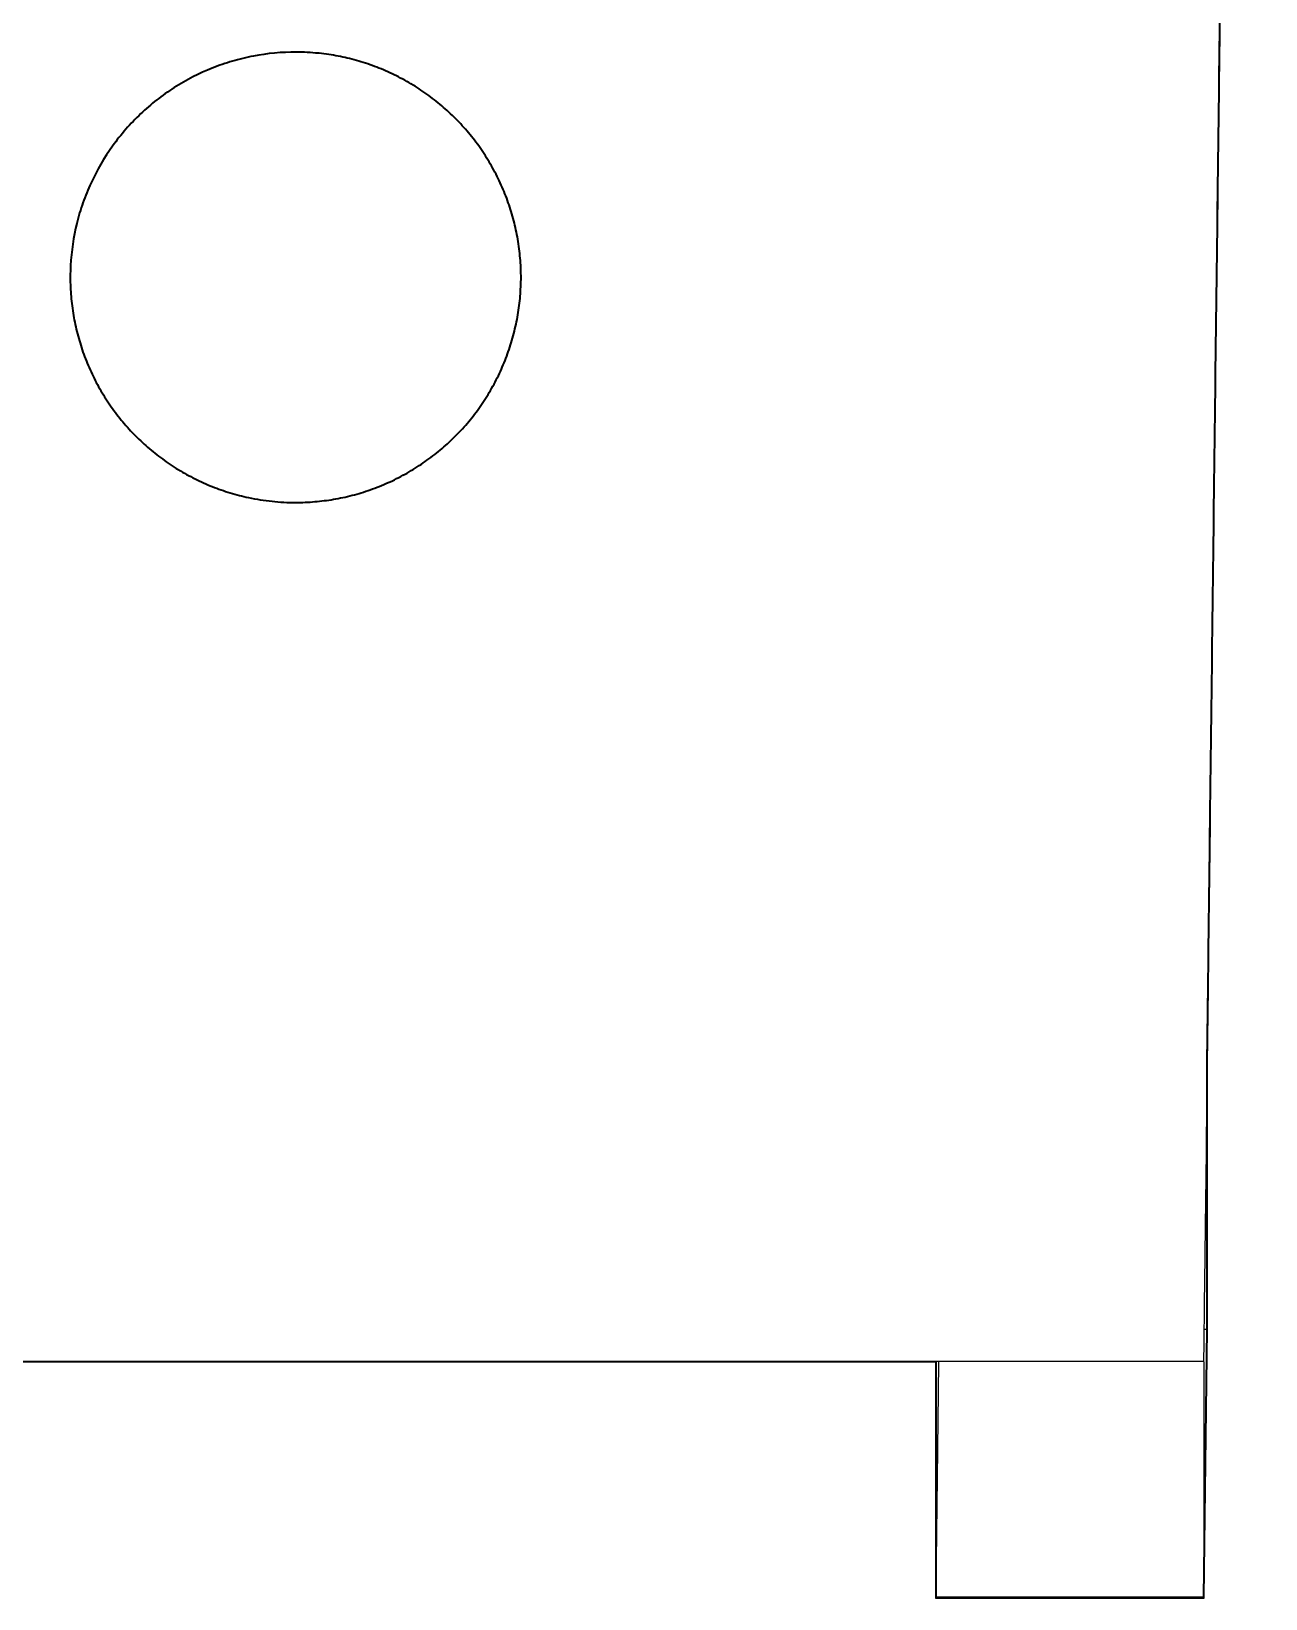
# Model space of a CAD drawing. Header units: millimetres. Extents: x 0 to 2526, y -1017 to 790.
# Drawn here: x 1151.9 to 1253.2, y -1016.7 to -888.1 of the extents above; entities that cross this region are included whole.
import ezdxf

# ---------------------------------------------------------------- set-up
doc = ezdxf.new("R2010")
doc.units = ezdxf.units.MM
doc.layers.add('Blocks', color=7, linetype='Continuous')
doc.layers.add('Blocks$Inner', color=7, linetype='Continuous', lineweight=25, true_color=0x007f00)
doc.layers.add('Blocks$Outline', color=7, linetype='Continuous', lineweight=35, true_color=0xff3f3f)

# ---------------------------------------------------------------- blocks, each defined once
blk = doc.blocks.new('Balcony Dining Bench w Arm Top')
at = {"layer": 'Blocks$Inner'}
blk.add_line((540.06, 386.29), (540.06, 386.23), dxfattribs=at)
for points, knots in [([(229.73, 463.99), (229.8, 463.98), (229.88, 463.98), (229.96, 463.98), (230.21, 463.98), (230.49, 463.98), (230.78, 463.97), (231.08, 463.97), (231.39, 463.96), (231.73, 463.96), (232.06, 463.96), (232.42, 463.95), (232.78, 463.95), (233.15, 463.94), (233.53, 463.94), (233.93, 463.93), (234.32, 463.93), (234.73, 463.92), (235.15, 463.92), (235.57, 463.91), (236, 463.91), (236.43, 463.9), (236.87, 463.9), (237.31, 463.89), (237.76, 463.89), (238.21, 463.88), (238.66, 463.88), (239.11, 463.87), (241.86, 463.84), (244.6, 463.8), (247.35, 463.77), (250.1, 463.74), (252.85, 463.7), (255.6, 463.67), (261.09, 463.6), (266.59, 463.53), (272.09, 463.47), (283.08, 463.33), (294.07, 463.2), (305.06, 463.06), (316.06, 462.93), (327.05, 462.8), (338.04, 462.66), (349.03, 462.53), (360.03, 462.39), (371.02, 462.26), (382.01, 462.13), (393, 461.99), (404, 461.86), (414.99, 461.72), (425.98, 461.59), (436.97, 461.45), (447.97, 461.32), (458.96, 461.19), (469.95, 461.05), (480.94, 460.92), (491.94, 460.78), (502.93, 460.65), (513.92, 460.52), (524.91, 460.38), (535.91, 460.25), (546.9, 460.11), (557.89, 459.98), (568.88, 459.84), (579.88, 459.71), (590.87, 459.58), (601.86, 459.44), (612.85, 459.31), (623.85, 459.17), (634.84, 459.04), (635.3, 459.03), (635.86, 459.03), (636.33, 459.02), (636.82, 459.02), (637.31, 459.01), (637.79, 459), (638.28, 459), (638.75, 458.99), (639.22, 458.99), (639.68, 458.98), (640.14, 458.97), (640.57, 458.97), (641.01, 458.96), (641.44, 458.96), (641.84, 458.95), (642.25, 458.95), (642.63, 458.94), (643, 458.94), (643.36, 458.94), (643.71, 458.93), (644.02, 458.93), (644.34, 458.92), (644.63, 458.92), (644.9, 458.92), (645.17, 458.91), (645.41, 458.91), (645.62, 458.91), (645.83, 458.91), (646.01, 458.9), (646.16, 458.9), (646.31, 458.9), (646.43, 458.9), (646.52, 458.9), (646.6, 458.9), (646.66, 458.9), (646.68, 458.9)], [19.738193, 19.738193, 19.738193, 19.738193, 20.156434, 20.156434, 20.156434, 21.511312, 21.511312, 21.511312, 22.867335, 22.867335, 22.867335, 24.223359, 24.223359, 24.223359, 25.578236, 25.578236, 25.578236, 26.934317, 26.934317, 26.934317, 28.290368, 28.290368, 28.290368, 29.645175, 29.645175, 29.645175, 31.001115, 31.001115, 31.001115, 39.250155, 39.250155, 39.250155, 47.499195, 47.499195, 47.499195, 63.997274, 63.997274, 63.997274, 96.993431, 96.993431, 96.993431, 129.989588, 129.989588, 129.989588, 162.985744, 162.985744, 162.985744, 195.9819, 195.9819, 195.9819, 228.978056, 228.978056, 228.978056, 261.974212, 261.974212, 261.974212, 294.970368, 294.970368, 294.970368, 327.966524, 327.966524, 327.966524, 360.962681, 360.962681, 360.962681, 393.958838, 393.958838, 393.958838, 426.954997, 426.954997, 426.954997, 428.445021, 428.445021, 428.445021, 429.93366, 429.93366, 429.93366, 431.4239, 431.4239, 431.4239, 432.914168, 432.914168, 432.914168, 434.402865, 434.402865, 434.402865, 435.893082, 435.893082, 435.893082, 437.3833, 437.3833, 437.3833, 438.871997, 438.871997, 438.871997, 440.362266, 440.362266, 440.362266, 441.852507, 441.852507, 441.852507, 443.341146, 443.341146, 443.341146, 444.831308, 444.831308, 444.831308, 444.831308]), ([(647.44, 458.92), (647.29, 458.92), (647.15, 458.92), (647.02, 458.92), (646.91, 458.92), (646.8, 458.92), (646.7, 458.92)], [-31.102037, -31.102037, -31.102037, -31.102037, -30.5, -30.5, -30.5, -30.004939, -30.004939, -30.004939, -30.004939]), ([(558.44, 402.86), (558.24, 402.86), (558.05, 402.86), (557.59, 402.84), (557.33, 402.83), (556.82, 402.79), (556.55, 402.76), (556.04, 402.7), (555.77, 402.67), (555.26, 402.59), (555, 402.54), (554.49, 402.43), (554.24, 402.38), (553.74, 402.25), (553.49, 402.18), (552.99, 402.04), (552.75, 401.96), (552.26, 401.79), (552.01, 401.71), (551.53, 401.52), (551.29, 401.42), (550.81, 401.21), (550.57, 401.1), (550.1, 400.87), (549.87, 400.75), (549.41, 400.5), (549.18, 400.37), (548.74, 400.11), (548.52, 399.97), (548.09, 399.69), (547.87, 399.54), (547.45, 399.24), (547.25, 399.08), (546.84, 398.76), (546.64, 398.6), (546.24, 398.26), (546.05, 398.09), (545.67, 397.73), (545.48, 397.55), (545.11, 397.18), (544.93, 396.98), (544.58, 396.6), (544.41, 396.4), (544.08, 396.01), (543.92, 395.8), (543.6, 395.39), (543.45, 395.18), (543.15, 394.76), (543.01, 394.54), (542.73, 394.11), (542.59, 393.88), (542.34, 393.44), (542.21, 393.21), (541.97, 392.75), (541.85, 392.51), (541.63, 392.04), (541.52, 391.8), (541.32, 391.32), (541.22, 391.07), (541.04, 390.59), (540.95, 390.34), (540.79, 389.85), (540.72, 389.6), (540.58, 389.11), (540.51, 388.85), (540.39, 388.35), (540.34, 388.1), (540.24, 387.59), (540.2, 387.33), (540.12, 386.82), (540.09, 386.55), (540.06, 386.29)], [89.168215, 89.168215, 89.168215, 89.168215, 89.753386, 89.753386, 90.533613, 90.533613, 91.313841, 91.313841, 92.094065, 92.094065, 92.874289, 92.874289, 93.654513, 93.654513, 94.434737, 94.434737, 95.214961, 95.214961, 95.995185, 95.995185, 96.775409, 96.775409, 97.555633, 97.555633, 98.335861, 98.335861, 99.11609, 99.11609, 99.896318, 99.896318, 100.676547, 100.676547, 101.456775, 101.456775, 102.237004, 102.237004, 103.017233, 103.017233, 103.797461, 103.797461, 104.577714, 104.577714, 105.357966, 105.357966, 106.138219, 106.138219, 106.918471, 106.918471, 107.698724, 107.698724, 108.478976, 108.478976, 109.259229, 109.259229, 110.039481, 110.039481, 110.819769, 110.819769, 111.600057, 111.600057, 112.380344, 112.380344, 113.160632, 113.160632, 113.94092, 113.94092, 114.721208, 114.721208, 115.501496, 115.501496, 116.281783, 116.281783, 116.281783, 116.281783]), ([(576.83, 382.42), (576.86, 382.74), (576.89, 383.07), (576.91, 383.39), (576.92, 383.72), (576.93, 384.05), (576.93, 384.37), (576.93, 384.63), (576.93, 384.9), (576.91, 385.15), (576.9, 385.41), (576.89, 385.68), (576.86, 385.93), (576.84, 386.19), (576.81, 386.45), (576.78, 386.71), (576.75, 386.96), (576.71, 387.22), (576.67, 387.48), (576.62, 387.73), (576.57, 387.99), (576.52, 388.24), (576.47, 388.49), (576.41, 388.75), (576.34, 389), (576.28, 389.25), (576.2, 389.5), (576.13, 389.75), (576.05, 390), (575.97, 390.25), (575.89, 390.49), (575.8, 390.74), (575.71, 390.99), (575.61, 391.23), (575.51, 391.47), (575.41, 391.71), (575.3, 391.95), (575.2, 392.18), (575.09, 392.42), (574.97, 392.65), (574.85, 392.88), (574.73, 393.11), (574.61, 393.34), (574.48, 393.56), (574.35, 393.79), (574.22, 394.01), (574.08, 394.23), (573.94, 394.45), (573.8, 394.66), (573.65, 394.88), (573.5, 395.09), (573.35, 395.3), (573.2, 395.51), (573.03, 395.72), (572.87, 395.93), (572.71, 396.13), (572.54, 396.33), (572.37, 396.53), (572.2, 396.72), (572.02, 396.92), (571.84, 397.11), (571.66, 397.29), (571.48, 397.48), (571.3, 397.66), (571.11, 397.84), (570.92, 398.01), (570.73, 398.19), (570.53, 398.36), (570.34, 398.53), (570.14, 398.69), (569.94, 398.85), (569.73, 399.01), (569.52, 399.17), (569.32, 399.32), (569.1, 399.48), (568.89, 399.62), (568.68, 399.77), (568.45, 399.92), (568.23, 400.05), (568.01, 400.19), (567.78, 400.33), (567.56, 400.45), (567.33, 400.58), (567.1, 400.71), (566.87, 400.83), (566.64, 400.94), (566.41, 401.06), (566.17, 401.17), (565.94, 401.27), (565.7, 401.38), (565.46, 401.48), (565.22, 401.57), (564.98, 401.67), (564.74, 401.75), (564.49, 401.84), (564.25, 401.93), (564, 402), (563.75, 402.08), (563.5, 402.16), (563.25, 402.22), (563, 402.29), (562.74, 402.35), (562.49, 402.41), (562.24, 402.47), (561.98, 402.52), (561.72, 402.57), (561.47, 402.61), (561.21, 402.65), (560.95, 402.69), (560.7, 402.72), (560.44, 402.75), (560.18, 402.78), (559.92, 402.8), (559.66, 402.82), (559.41, 402.83), (559.15, 402.85), (558.89, 402.86), (558.63, 402.86), (558.57, 402.86), (558.51, 402.86), (558.44, 402.86)], [58.154659, 58.154659, 58.154659, 58.154659, 59.127809, 59.127809, 59.127809, 60.103475, 60.103475, 60.103475, 60.888805, 60.888805, 60.888805, 61.669922, 61.669922, 61.669922, 62.448267, 62.448267, 62.448267, 63.225234, 63.225234, 63.225234, 64.002198, 64.002198, 64.002198, 64.780532, 64.780532, 64.780532, 65.561631, 65.561631, 65.561631, 66.346937, 66.346937, 66.346937, 67.132238, 67.132238, 67.132238, 67.913324, 67.913324, 67.913324, 68.691636, 68.691636, 68.691636, 69.468571, 69.468571, 69.468571, 70.2455, 70.2455, 70.2455, 71.023799, 71.023799, 71.023799, 71.804862, 71.804862, 71.804862, 72.590132, 72.590132, 72.590132, 73.375395, 73.375395, 73.375395, 74.156444, 74.156444, 74.156444, 74.934719, 74.934719, 74.934719, 75.711616, 75.711616, 75.711616, 76.48851, 76.48851, 76.48851, 77.266773, 77.266773, 77.266773, 78.047802, 78.047802, 78.047802, 78.833037, 78.833037, 78.833037, 79.618267, 79.618267, 79.618267, 80.399283, 80.399283, 80.399283, 81.177528, 81.177528, 81.177528, 81.954395, 81.954395, 81.954395, 82.73126, 82.73126, 82.73126, 83.509497, 83.509497, 83.509497, 84.290499, 84.290499, 84.290499, 85.07571, 85.07571, 85.07571, 85.860915, 85.860915, 85.860915, 86.641909, 86.641909, 86.641909, 87.420132, 87.420132, 87.420132, 88.196979, 88.196979, 88.196979, 88.973826, 88.973826, 88.973826, 89.168215, 89.168215, 89.168215, 89.168215]), ([(539.96, 384.4), (539.96, 383.22), (540.07, 382.05), (540.4, 380.31), (540.54, 379.74), (540.87, 378.61), (541.06, 378.06), (541.71, 376.44), (542.24, 375.39), (543.51, 373.4), (544.23, 372.48), (545.43, 371.21), (545.85, 370.81), (546.74, 370.04), (547.2, 369.67), (548.63, 368.64), (549.64, 368.06), (551.23, 367.32), (551.77, 367.1), (552.88, 366.71), (553.45, 366.54), (555.15, 366.12), (556.3, 365.95), (557.78, 365.87), (558.09, 365.86), (558.4, 365.86)], [1.898956, 1.898956, 1.898956, 1.898956, 5.416205, 5.416205, 7.17483, 7.17483, 8.933455, 8.933455, 12.450704, 12.450704, 15.967954, 15.967954, 17.726579, 17.726579, 19.485203, 19.485203, 23.002453, 23.002453, 24.761077, 24.761077, 26.519702, 26.519702, 30.036952, 30.036952, 30.970747, 30.970747, 30.970747, 30.970747]), ([(558.4, 365.86), (558.45, 365.86), (558.49, 365.86), (558.53, 365.86), (558.58, 365.86), (558.62, 365.86), (558.66, 365.86), (558.92, 365.86), (559.19, 365.87), (559.45, 365.89), (559.7, 365.9), (559.97, 365.92), (560.22, 365.94), (560.48, 365.97), (560.74, 366), (560.99, 366.04), (561.25, 366.07), (561.51, 366.11), (561.76, 366.16), (562.01, 366.2), (562.27, 366.26), (562.52, 366.31), (562.77, 366.37), (563.03, 366.43), (563.27, 366.5), (563.52, 366.57), (563.78, 366.64), (564.02, 366.72), (564.27, 366.8), (564.52, 366.88), (564.77, 366.97), (565.01, 367.06), (565.26, 367.16), (565.5, 367.26), (565.74, 367.35), (565.98, 367.46), (566.21, 367.57), (566.45, 367.68), (566.68, 367.79), (566.91, 367.91), (567.14, 368.03), (567.37, 368.15), (567.59, 368.28), (567.82, 368.41), (568.04, 368.54), (568.26, 368.68), (568.48, 368.81), (568.69, 368.96), (568.91, 369.1), (569.12, 369.25), (569.33, 369.4), (569.54, 369.56), (569.75, 369.71), (569.96, 369.88), (570.16, 370.04), (570.36, 370.21), (570.56, 370.38), (570.75, 370.55), (570.95, 370.73), (571.14, 370.9), (571.32, 371.09), (571.51, 371.27), (571.69, 371.45), (571.87, 371.64), (572.05, 371.83), (572.22, 372.02), (572.39, 372.21), (572.56, 372.41), (572.73, 372.61), (572.89, 372.81), (573.05, 373.01), (573.21, 373.22), (573.36, 373.43), (573.51, 373.64), (573.67, 373.85), (573.81, 374.07), (573.95, 374.28), (574.1, 374.51), (574.23, 374.73), (574.37, 374.95), (574.5, 375.18), (574.63, 375.41), (574.75, 375.63), (574.87, 375.87), (574.99, 376.1), (575.1, 376.33), (575.21, 376.57), (575.32, 376.8), (575.43, 377.04), (575.53, 377.28), (575.62, 377.52), (575.72, 377.76), (575.81, 378), (575.89, 378.25), (575.98, 378.49), (576.06, 378.74), (576.14, 378.99), (576.21, 379.23), (576.28, 379.49), (576.35, 379.74), (576.41, 379.99), (576.47, 380.25), (576.53, 380.5), (576.59, 380.82), (576.65, 381.14), (576.7, 381.46), (576.75, 381.78), (576.8, 382.11), (576.83, 382.42)], [30.970747, 30.970747, 30.970747, 30.970747, 31.101746, 31.101746, 31.101746, 31.231813, 31.231813, 31.231813, 32.017085, 32.017085, 32.017085, 32.798148, 32.798148, 32.798148, 33.576444, 33.576444, 33.576444, 34.353367, 34.353367, 34.353367, 35.130293, 35.130293, 35.130293, 35.908595, 35.908595, 35.908595, 36.689669, 36.689669, 36.689669, 37.474957, 37.474957, 37.474957, 38.260278, 38.260278, 38.260278, 39.041393, 39.041393, 39.041393, 39.819742, 39.819742, 39.819742, 40.596721, 40.596721, 40.596721, 41.373705, 41.373705, 41.373705, 42.152067, 42.152067, 42.152067, 42.933203, 42.933203, 42.933203, 43.718555, 43.718555, 43.718555, 44.503906, 44.503906, 44.503906, 45.285051, 45.285051, 45.285051, 46.06343, 46.06343, 46.06343, 46.840438, 46.840438, 46.840438, 47.617451, 47.617451, 47.617451, 48.39584, 48.39584, 48.39584, 49.177003, 49.177003, 49.177003, 49.962379, 49.962379, 49.962379, 50.747738, 50.747738, 50.747738, 51.528889, 51.528889, 51.528889, 52.307271, 52.307271, 52.307271, 53.084281, 53.084281, 53.084281, 53.861292, 53.861292, 53.861292, 54.639677, 54.639677, 54.639677, 55.420832, 55.420832, 55.420832, 56.206197, 56.206197, 56.206197, 57.181871, 57.181871, 57.181871, 58.154659, 58.154659, 58.154659, 58.154659])]:
    blk.add_open_spline(points, degree=3, knots=knots, dxfattribs=at)
for points, degree in [([(644.82, 459.17), (634.27, 459.17), (623.72, 459.17)], 2), ([(666.79, 458.9), (655.8, 459.03), (644.82, 459.17)], 2), ([(644.82, 459.17), (644.82, 459.06), (644.82, 458.95)], 2), ([(647.45, 458.89), (647.45, -75.69), (647.45, -610.26)], 2), ([(647.46, 458.9), (657.12, 458.9), (666.79, 458.9)], 2), ([(666.79, 458.92), (666.85, 458.92), (666.9, 458.92), (666.9, 458.92)], 3), ([(666.79, 436.9), (666.79, 447.9), (666.79, 458.9)], 2), ([(666.9, 458.92), (666.9, 447.92), (666.9, 436.92)], 2), ([(647.45, 437.13), (657.12, 437.02), (666.79, 436.9)], 2), ([(647.45, 436.9), (657.12, 436.9), (666.79, 436.9)], 2), ([(666.9, 436.92), (666.9, 436.92), (666.85, 436.92), (666.79, 436.92)], 3), ([(540.06, 386.23), (540, 385.62), (539.96, 385.01), (539.96, 384.4)], 3)]:
    blk.add_open_spline(points, degree=degree, dxfattribs=at)
at = {"layer": 'Blocks$Outline'}
for points in [[(647.45, 436.9), (666.79, 436.9), (666.79, 458.9), (644.82, 459.17), (624.25, 459.17)], [(647.45, -588.27), (647.45, 436.9)]]:
    blk.add_lwpolyline(points, dxfattribs=at)
for points, knots in [([(624.25, 459.17), (616.79, 459.26), (609.32, 459.35), (601.86, 459.44), (590.87, 459.58), (579.88, 459.71), (568.88, 459.84), (558.1, 459.98), (547.31, 460.11), (536.53, 460.24)], [-416.359109, -416.359109, -416.359109, -416.359109, -393.958838, -393.958838, -393.958838, -360.962681, -360.962681, -360.962681, -328.589695, -328.589695, -328.589695, -328.589695]), ([(540.06, 386.23), (540.06, 386.25), (540.06, 386.27), (540.06, 386.29), (540.09, 386.55), (540.12, 386.82), (540.2, 387.33), (540.24, 387.59), (540.34, 388.1), (540.39, 388.35), (540.51, 388.85), (540.58, 389.11), (540.72, 389.6), (540.79, 389.85), (540.95, 390.34), (541.04, 390.59), (541.22, 391.07), (541.32, 391.32), (541.52, 391.8), (541.63, 392.04), (541.85, 392.51), (541.97, 392.75), (542.21, 393.21), (542.34, 393.44), (542.59, 393.88), (542.73, 394.11), (543.01, 394.54), (543.15, 394.76), (543.45, 395.18), (543.6, 395.39), (543.92, 395.8), (544.08, 396.01), (544.41, 396.4), (544.58, 396.6), (544.93, 396.98), (545.11, 397.18), (545.48, 397.55), (545.67, 397.73), (546.05, 398.09), (546.24, 398.26), (546.64, 398.6), (546.84, 398.76), (547.25, 399.08), (547.45, 399.24), (547.87, 399.54), (548.09, 399.69), (548.52, 399.97), (548.74, 400.11), (549.18, 400.37), (549.41, 400.5), (549.87, 400.75), (550.1, 400.87), (550.57, 401.1), (550.81, 401.21), (551.29, 401.42), (551.53, 401.52), (552.01, 401.71), (552.26, 401.79), (552.75, 401.96), (552.99, 402.04), (553.49, 402.18), (553.74, 402.25), (554.24, 402.38), (554.49, 402.43), (555, 402.54), (555.26, 402.59), (555.77, 402.67), (556.04, 402.7), (556.55, 402.76), (556.82, 402.79), (557.33, 402.83), (557.59, 402.84), (558.05, 402.86), (558.24, 402.86), (558.44, 402.86), (558.51, 402.86), (558.57, 402.86), (558.63, 402.86), (558.89, 402.86), (559.15, 402.85), (559.41, 402.83), (559.66, 402.82), (559.92, 402.8), (560.18, 402.78), (560.44, 402.75), (560.7, 402.72), (560.95, 402.69), (561.21, 402.65), (561.47, 402.61), (561.72, 402.57), (561.98, 402.52), (562.24, 402.47), (562.49, 402.41), (562.74, 402.35), (563, 402.29), (563.25, 402.22), (563.5, 402.16), (563.75, 402.08), (564, 402), (564.25, 401.93), (564.49, 401.84), (564.74, 401.75), (564.98, 401.67), (565.22, 401.57), (565.46, 401.48), (565.7, 401.38), (565.94, 401.27), (566.17, 401.17), (566.41, 401.06), (566.64, 400.94), (566.87, 400.83), (567.1, 400.71), (567.33, 400.58), (567.56, 400.45), (567.78, 400.33), (568.01, 400.19), (568.23, 400.05), (568.45, 399.92), (568.68, 399.77), (568.89, 399.62), (569.1, 399.48), (569.32, 399.32), (569.52, 399.17), (569.73, 399.01), (569.94, 398.85), (570.14, 398.69), (570.34, 398.53), (570.53, 398.36), (570.73, 398.19), (570.92, 398.01), (571.11, 397.84), (571.3, 397.66), (571.48, 397.48), (571.66, 397.29), (571.84, 397.11), (572.02, 396.92), (572.2, 396.72), (572.37, 396.53), (572.54, 396.33), (572.71, 396.13), (572.87, 395.93), (573.03, 395.72), (573.2, 395.51), (573.35, 395.3), (573.5, 395.09), (573.65, 394.88), (573.8, 394.66), (573.94, 394.45), (574.08, 394.23), (574.22, 394.01), (574.35, 393.79), (574.48, 393.56), (574.61, 393.34), (574.73, 393.11), (574.85, 392.88), (574.97, 392.65), (575.09, 392.42), (575.2, 392.18), (575.3, 391.95), (575.41, 391.71), (575.51, 391.47), (575.61, 391.23), (575.71, 390.99), (575.8, 390.74), (575.89, 390.49), (575.97, 390.25), (576.05, 390), (576.13, 389.75), (576.2, 389.5), (576.28, 389.25), (576.34, 389), (576.41, 388.75), (576.47, 388.49), (576.52, 388.24), (576.57, 387.99), (576.62, 387.73), (576.67, 387.48), (576.71, 387.22), (576.75, 386.96), (576.78, 386.71), (576.81, 386.45), (576.84, 386.19), (576.86, 385.93), (576.89, 385.68), (576.9, 385.41), (576.91, 385.15), (576.93, 384.9), (576.93, 384.63), (576.93, 384.37), (576.93, 384.05), (576.92, 383.72), (576.91, 383.39), (576.89, 383.07), (576.86, 382.74), (576.83, 382.42), (576.8, 382.11), (576.75, 381.78), (576.7, 381.46), (576.65, 381.14), (576.59, 380.82), (576.53, 380.5), (576.47, 380.25), (576.41, 379.99), (576.35, 379.74), (576.28, 379.49), (576.21, 379.23), (576.14, 378.99), (576.06, 378.74), (575.98, 378.49), (575.89, 378.25), (575.81, 378), (575.72, 377.76), (575.62, 377.52), (575.53, 377.28), (575.43, 377.04), (575.32, 376.8), (575.21, 376.57), (575.1, 376.33), (574.99, 376.1), (574.87, 375.87), (574.75, 375.63), (574.63, 375.41), (574.5, 375.18), (574.37, 374.95), (574.23, 374.73), (574.1, 374.51), (573.95, 374.28), (573.81, 374.07), (573.67, 373.85), (573.51, 373.64), (573.36, 373.43), (573.21, 373.22), (573.05, 373.01), (572.89, 372.81), (572.73, 372.61), (572.56, 372.41), (572.39, 372.21), (572.22, 372.02), (572.05, 371.83), (571.87, 371.64), (571.69, 371.45), (571.51, 371.27), (571.32, 371.09), (571.14, 370.9), (570.95, 370.73), (570.75, 370.55), (570.56, 370.38), (570.36, 370.21), (570.16, 370.04), (569.96, 369.88), (569.75, 369.71), (569.54, 369.56), (569.33, 369.4), (569.12, 369.25), (568.91, 369.1), (568.69, 368.96), (568.48, 368.81), (568.26, 368.68), (568.04, 368.54), (567.82, 368.41), (567.59, 368.28), (567.37, 368.15), (567.14, 368.03), (566.91, 367.91), (566.68, 367.79), (566.45, 367.68), (566.21, 367.57), (565.98, 367.46), (565.74, 367.35), (565.5, 367.26), (565.26, 367.16), (565.01, 367.06), (564.77, 366.97), (564.52, 366.88), (564.27, 366.8), (564.02, 366.72), (563.78, 366.64), (563.52, 366.57), (563.27, 366.5), (563.03, 366.43), (562.77, 366.37), (562.52, 366.31), (562.27, 366.26), (562.01, 366.2), (561.76, 366.16), (561.51, 366.11), (561.25, 366.07), (560.99, 366.04), (560.74, 366), (560.48, 365.97), (560.22, 365.94), (559.97, 365.92), (559.7, 365.9), (559.45, 365.89), (559.19, 365.87), (558.92, 365.86), (558.66, 365.86), (558.62, 365.86), (558.58, 365.86), (558.53, 365.86), (558.49, 365.86), (558.45, 365.86), (558.4, 365.86), (558.09, 365.86), (557.78, 365.87), (556.3, 365.95), (555.15, 366.12), (553.45, 366.54), (552.88, 366.71), (551.77, 367.1), (551.23, 367.32), (549.64, 368.06), (548.63, 368.64), (547.2, 369.67), (546.74, 370.04), (545.85, 370.81), (545.43, 371.21), (544.23, 372.48), (543.51, 373.4), (542.24, 375.39), (541.71, 376.44), (541.06, 378.06), (540.87, 378.61), (540.54, 379.74), (540.4, 380.31), (540.07, 382.05), (539.96, 383.22), (539.96, 384.4), (539.96, 385.01), (540, 385.62), (540.06, 386.23)], [-116.348869, -116.348869, -116.348869, -116.348869, -116.281783, -116.281783, -116.281783, -115.501496, -115.501496, -114.721208, -114.721208, -113.94092, -113.94092, -113.160632, -113.160632, -112.380344, -112.380344, -111.600057, -111.600057, -110.819769, -110.819769, -110.039481, -110.039481, -109.259229, -109.259229, -108.478976, -108.478976, -107.698724, -107.698724, -106.918471, -106.918471, -106.138219, -106.138219, -105.357966, -105.357966, -104.577714, -104.577714, -103.797461, -103.797461, -103.017233, -103.017233, -102.237004, -102.237004, -101.456775, -101.456775, -100.676547, -100.676547, -99.896318, -99.896318, -99.11609, -99.11609, -98.335861, -98.335861, -97.555633, -97.555633, -96.775409, -96.775409, -95.995185, -95.995185, -95.214961, -95.214961, -94.434737, -94.434737, -93.654513, -93.654513, -92.874289, -92.874289, -92.094065, -92.094065, -91.313841, -91.313841, -90.533613, -90.533613, -89.753386, -89.753386, -89.168215, -89.168215, -89.168215, -88.973826, -88.973826, -88.973826, -88.196979, -88.196979, -88.196979, -87.420132, -87.420132, -87.420132, -86.641909, -86.641909, -86.641909, -85.860915, -85.860915, -85.860915, -85.07571, -85.07571, -85.07571, -84.290499, -84.290499, -84.290499, -83.509497, -83.509497, -83.509497, -82.73126, -82.73126, -82.73126, -81.954395, -81.954395, -81.954395, -81.177528, -81.177528, -81.177528, -80.399283, -80.399283, -80.399283, -79.618267, -79.618267, -79.618267, -78.833037, -78.833037, -78.833037, -78.047802, -78.047802, -78.047802, -77.266773, -77.266773, -77.266773, -76.48851, -76.48851, -76.48851, -75.711616, -75.711616, -75.711616, -74.934719, -74.934719, -74.934719, -74.156444, -74.156444, -74.156444, -73.375395, -73.375395, -73.375395, -72.590132, -72.590132, -72.590132, -71.804862, -71.804862, -71.804862, -71.023799, -71.023799, -71.023799, -70.2455, -70.2455, -70.2455, -69.468571, -69.468571, -69.468571, -68.691636, -68.691636, -68.691636, -67.913324, -67.913324, -67.913324, -67.132238, -67.132238, -67.132238, -66.346937, -66.346937, -66.346937, -65.561631, -65.561631, -65.561631, -64.780532, -64.780532, -64.780532, -64.002198, -64.002198, -64.002198, -63.225234, -63.225234, -63.225234, -62.448267, -62.448267, -62.448267, -61.669922, -61.669922, -61.669922, -60.888805, -60.888805, -60.888805, -60.103475, -60.103475, -60.103475, -59.127809, -59.127809, -59.127809, -58.154659, -58.154659, -58.154659, -57.181871, -57.181871, -57.181871, -56.206197, -56.206197, -56.206197, -55.420832, -55.420832, -55.420832, -54.639677, -54.639677, -54.639677, -53.861292, -53.861292, -53.861292, -53.084281, -53.084281, -53.084281, -52.307271, -52.307271, -52.307271, -51.528889, -51.528889, -51.528889, -50.747738, -50.747738, -50.747738, -49.962379, -49.962379, -49.962379, -49.177003, -49.177003, -49.177003, -48.39584, -48.39584, -48.39584, -47.617451, -47.617451, -47.617451, -46.840438, -46.840438, -46.840438, -46.06343, -46.06343, -46.06343, -45.285051, -45.285051, -45.285051, -44.503906, -44.503906, -44.503906, -43.718555, -43.718555, -43.718555, -42.933203, -42.933203, -42.933203, -42.152067, -42.152067, -42.152067, -41.373705, -41.373705, -41.373705, -40.596721, -40.596721, -40.596721, -39.819742, -39.819742, -39.819742, -39.041393, -39.041393, -39.041393, -38.260278, -38.260278, -38.260278, -37.474957, -37.474957, -37.474957, -36.689669, -36.689669, -36.689669, -35.908595, -35.908595, -35.908595, -35.130293, -35.130293, -35.130293, -34.353367, -34.353367, -34.353367, -33.576444, -33.576444, -33.576444, -32.798148, -32.798148, -32.798148, -32.017085, -32.017085, -32.017085, -31.231813, -31.231813, -31.231813, -31.101746, -31.101746, -31.101746, -30.970747, -30.970747, -30.970747, -30.036952, -30.036952, -26.519702, -26.519702, -24.761077, -24.761077, -23.002453, -23.002453, -19.485203, -19.485203, -17.726579, -17.726579, -15.967954, -15.967954, -12.450704, -12.450704, -8.933455, -8.933455, -7.17483, -7.17483, -5.416205, -5.416205, -1.898956, -1.898956, -1.898956, -0.06709, -0.06709, -0.06709, -0.06709])]:
    blk.add_open_spline(points, degree=3, knots=knots, dxfattribs=at)

msp = doc.modelspace()

# ---------------------------------------------------------------- block references
at = {"layer": 'Blocks', "rotation": 270.0000000000025}
msp.add_blockref('Balcony Dining Bench w Arm Top', (789.2, -349.82), dxfattribs=at)

doc.saveas('drawing.dxf')
